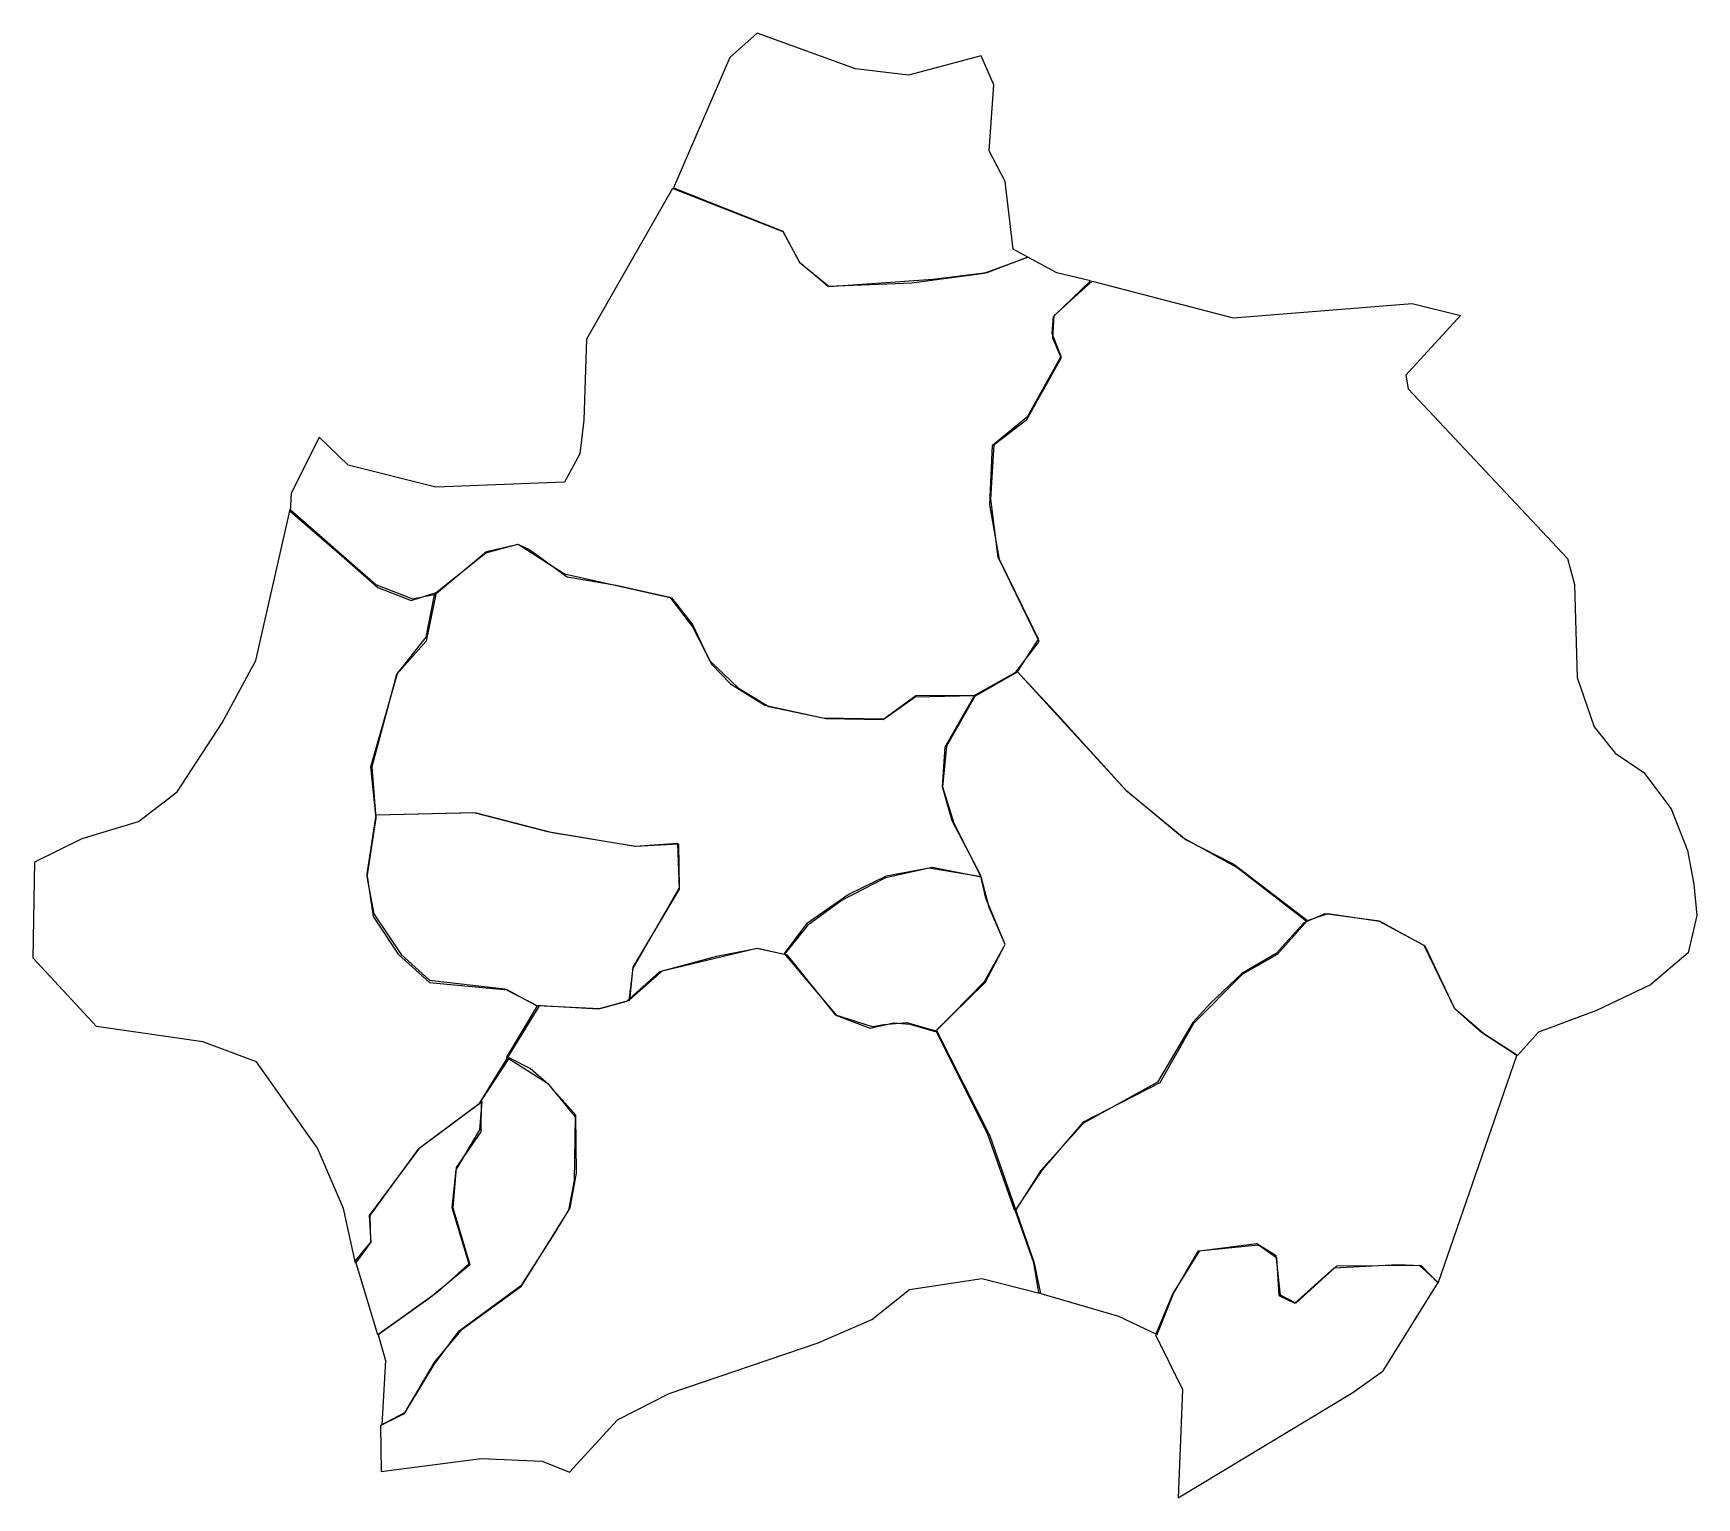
# Model space of a CAD drawing. Extents: x -136 to 455, y 128 to 647.
import ezdxf

# ---------------------------------------------------------------- set-up
doc = ezdxf.new("R2010")
doc.units = 0
doc.layers.add('Layer_1', color=7, linetype='CONTINUOUS')

msp = doc.modelspace()

# ---------------------------------------------------------------- linework, layer by layer
at = {"layer": 'Layer_1', "color": 7}
for points in [[(121.142856, 647.428572), (111.428568, 638.85714), (91.428568, 592.571428), (110.285712, 585.14286), (130.285712, 577.14286), (136, 566.285716), (146.285712, 557.714284), (176, 558.85714), (201.714288, 562.285716), (217.142856, 568.000004), (212, 570.85714), (209.142856, 594.85714), (203.428568, 605.714284), (205.142856, 629.14286), (200.571432, 639.428572), (174.857144, 632.571428), (156, 634.85714), (121.142856, 647.428572)], [(91.11576, 592.353452), (60.609153, 538.815372), (59.599, 510.127036), (58.184786, 498.207236), (52.729963, 488.105708), (7.071068, 486.287436), (-24.04163, 494.166628), (-34.345186, 504.066124), (-44.244682, 484.0651), (-44.648742, 477.802156), (-25.455844, 461.235652), (-13.536044, 450.730068), (-1.616244, 446.083364), (7.273098, 448.911788), (24.849753, 463.053924), (36.163461, 466.084388), (40.406102, 464.064084), (53.740115, 454.568644), (71.114739, 451.538188), (90.105608, 447.295548), (98.186824, 436.789964), (105.055864, 423.455948), (111.722872, 416.586908), (123.844704, 408.909748), (145.461968, 404.263052), (165.867048, 403.858988), (177.18076, 411.940212), (198.191928, 412.344268), (212.94016, 420.627524), (221.223408, 431.537172), (206.677208, 461.437684), (204.050816, 482.044796), (205.263, 501.439724), (216.778736, 510.329068), (229.1026, 532.350396), (225.870112, 540.835676), (226.274168, 546.896588), (239.406152, 559.624508), (227.486352, 562.45294), (217.1828, 567.907764), (202.6366, 562.45294), (183.443704, 560.028572), (146.674152, 557.402172), (136.370592, 565.88746), (130.30968, 576.999132), (91.11576, 592.353452)], [(240.012248, 559.422484), (290.115808, 546.492524), (353.553392, 551.543292), (370.725984, 547.300652), (351.331056, 526.087444), (352.139176, 521.238716), (408.70772, 461.03362), (411.132088, 451.74022), (412.14224, 418.809244), (418.203152, 401.232588), (425.67828, 391.939188), (435.779808, 385.070148), (445.477272, 372.140196), (451.33616, 357.391972), (453.558496, 345.472172), (454.568648, 334.360492), (451.538192, 321.026476), (438.204176, 309.712772), (419.01128, 300.621396), (398.404168, 292.944236), (390.929032, 284.660988), (379.009232, 292.338148), (368.70568, 301.227492), (357.796032, 323.652876), (342.037656, 332.138156), (323.652872, 334.966588), (315.97572, 332.340188), (291.327992, 351.331052), (272.135096, 362.038676), (252.336104, 378.403148), (226.678232, 406.687412), (213.546248, 420.829548), (221.021376, 432.345292), (207.081272, 460.629564), (203.646752, 480.024492), (204.656904, 501.237692), (217.1828, 511.541252), (228.900568, 532.55242), (226.072136, 539.219428), (226.4762, 547.300652), (240.012248, 559.422484)], [(7.071068, 448.3057), (3.636549, 431.739196), (-6.869037, 419.819396), (-15.55635, 387.09046), (-14.142136, 368.907708), (-17.374624, 348.098564), (-14.950258, 334.966588), (-5.252793, 320.420388), (4.848732, 311.329012), (31.516759, 308.298556), (43.63859, 302.035612), (22.223356, 267.286364), (1.010153, 251.527988), (-16.566502, 227.890412), (-15.96041, 218.39498), (-21.415234, 210.919852), (-25.657874, 230.31478), (-34.951278, 251.730012), (-56.568542, 282.438652), (-75.55941, 289.509724), (-113.339112, 294.96454), (-135.764504, 319.208204), (-135.158408, 353.351364), (-118.38988, 361.634612), (-98.388856, 367.695524), (-84.650784, 378.201116), (-68.690373, 402.646804), (-56.770573, 424.870164), (-44.648742, 478.408244), (-14.142136, 451.74022), (-1.212183, 446.68946), (7.071068, 448.3057)], [(200.616296, 347.89654), (183.241672, 351.331052), (166.675168, 347.694508), (151.320848, 339.815316), (138.996992, 330.72394), (130.713736, 320.420388), (121.420336, 322.642724), (106.672112, 319.8143), (87.479208, 314.5615), (75.761441, 304.257948), (77.175654, 315.571652), (93.540128, 344.259988), (93.338096, 359.614308), (77.983777, 358.806188), (48.487322, 363.654916), (21.011173, 370.725988), (-14.142136, 369.91786), (-15.96041, 387.09046), (-6.464976, 420.22346), (3.636549, 433.153412), (6.667007, 448.103668), (25.051783, 463.457988), (36.365492, 466.084388), (52.729963, 455.578796), (90.711696, 447.093516), (98.186824, 437.598084), (104.247744, 424.870164), (114.551296, 414.970668), (125.258912, 408.505692), (144.451816, 404.465076), (166.06908, 404.06102), (177.382784, 412.344268), (198.595992, 412.5463), (188.292432, 394.363556), (186.878224, 380.019388), (190.918832, 367.089436), (200.616296, 347.89654)], [(212.536096, 229.50666), (203.040664, 256.578748), (184.655888, 293.3483), (201.82848, 310.924956), (209.101576, 324.05694), (202.232536, 340.421412), (200.414264, 348.70466), (190.312736, 367.897556), (186.878224, 380.019388), (187.888376, 394.161524), (197.989896, 411.940212), (213.546248, 420.829548), (251.932048, 378.807204), (273.34728, 361.230548), (290.31784, 352.543236), (316.379776, 332.54222), (305.67216, 320.420388), (293.348296, 313.551348), (275.973672, 295.9747), (264.053872, 274.963524), (236.77976, 261.02342), (222.23356, 244.052852), (212.536096, 229.50666)], [(92.934032, 359.81634), (77.781746, 358.806188), (46.669048, 364.05898), (20.607112, 370.725988), (-14.142136, 369.91786), (-17.374624, 349.108724), (-15.152288, 333.956436), (-6.262946, 320.62242), (4.848732, 310.520892), (32.526912, 307.8945), (42.426407, 302.439676), (64.649763, 301.227492), (75.963471, 304.257948), (77.175654, 315.975716), (93.540128, 343.6539), (92.934032, 359.81634)], [(184.251824, 293.146268), (202.030512, 310.520892), (209.101576, 324.05694), (203.44472, 337.188924), (200.616296, 348.098564), (182.23152, 351.129028), (166.8772, 348.300596), (153.745216, 341.83562), (138.592928, 331.330036), (130.713736, 320.824452), (149.300544, 298.803124), (161.220344, 294.358452), (169.5036, 296.176724), (175.36248, 295.772668), (184.251824, 293.146268)], [(390.727008, 284.660988), (378.201112, 292.742212), (368.70568, 301.227492), (358.200096, 323.450844), (342.037656, 332.340188), (322.64272, 334.966588), (315.167592, 331.7341), (305.268096, 320.824452), (293.146272, 313.75338), (282.034592, 303.247796), (275.771648, 296.378756), (263.245752, 275.165556), (236.981784, 260.619356), (221.829496, 243.850828), (212.738128, 229.50666), (219.203104, 211.121884), (221.021376, 200.414268), (249.305648, 192.131012), (263.04372, 185.666036), (268.902608, 200.212236), (277.791952, 215.364524), (299.005152, 217.384828), (305.470128, 212.940156), (306.278256, 199.404116), (311.935104, 196.777716), (325.875208, 209.303604), (348.502632, 210.515788), (356.78588, 210.111732), (362.846792, 203.848788), (390.727008, 284.660988)], [(-12.525891, 153.341156), (-12.323861, 136.976684), (23.233509, 141.623388), (44.850773, 140.613236), (54.548238, 136.774652), (71.5188, 155.36146), (89.903576, 164.654868), (142.835568, 182.63558), (161.82644, 190.918828), (175.160448, 201.626452), (200.818328, 205.465028), (221.829496, 200.212236), (219.60716, 210.919852), (203.848784, 255.972652), (185.059944, 293.146268), (174.352328, 296.176724), (166.06908, 295.570636), (162.028472, 294.762516), (149.098512, 299.005156), (131.92592, 320.218356), (121.016272, 322.642724), (86.469056, 314.359476), (74.751289, 303.853884), (65.255854, 301.227492), (43.032498, 302.237644), (32.122851, 284.0549), (46.669048, 274.761492), (56.568542, 262.841692), (56.164482, 240.214276), (54.144177, 229.708692), (37.173614, 202.434572), (15.96041, 187.080252), (6.667007, 175.968572), (-4.04061, 157.785828), (-12.525891, 153.341156)], [(33.133003, 283.852868), (23.233509, 268.70058), (23.031478, 257.5889), (14.344166, 244.86098), (13.131983, 230.516812), (19.192898, 210.313764), (5.252793, 198.79802), (-13.334014, 185.464004), (-10.707617, 176.372636), (-12.12183, 153.543188), (-4.04061, 157.583796), (6.464976, 174.95842), (15.354318, 186.87822), (37.577674, 203.242692), (49.295444, 221.627468), (54.750268, 230.516812), (56.972604, 242.840676), (56.770573, 263.447788), (47.073109, 274.357428), (40.608132, 280.014284), (33.133003, 283.852868)], [(-21.415234, 211.727972), (-15.96041, 218.39498), (-16.162441, 227.890412), (1.212183, 251.730012), (23.435539, 268.296516), (22.627417, 258.194988), (14.142136, 244.052852), (12.727922, 230.718844), (18.788838, 210.71782), (7.677159, 200.616292), (-13.536044, 185.464004), (-21.415234, 211.727972)], [(262.437632, 185.464004), (272.135096, 166.069076), (270.518848, 127.683284), (332.542216, 165.058924), (343.249832, 172.736084), (362.846792, 204.050812), (356.179784, 210.111732), (326.683336, 209.9097), (312.339168, 196.777716), (306.884344, 199.60614), (305.268096, 213.546252), (298.399064, 217.788892), (277.993984, 215.162492), (268.700576, 200.212236), (262.437632, 185.464004)]]:
    msp.add_lwpolyline(points, close=True, dxfattribs=at)

doc.saveas('drawing.dxf')
